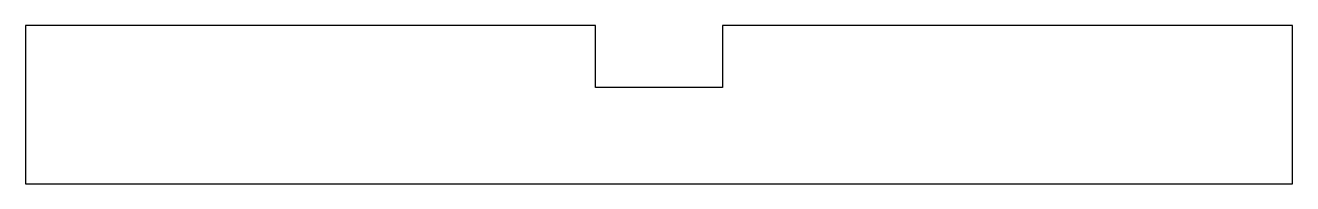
# Model space of a CAD drawing. Header units: millimetres. Extents: x -400 to 0, y -50 to 0.
import ezdxf

# ---------------------------------------------------------------- set-up
doc = ezdxf.new("R2010")
doc.units = ezdxf.units.MM
doc.layers.get('0').update_dxf_attribs({"linetype": 'CONTINUOUS'})

msp = doc.modelspace()

# ---------------------------------------------------------------- linework, layer by layer
msp.add_lwpolyline([(0, 0), (-180, 0), (-180, -19.6), (-220, -19.6), (-220, 0), (-400, 0), (-400, -50), (0, -50)], close=True)

doc.saveas('drawing.dxf')
